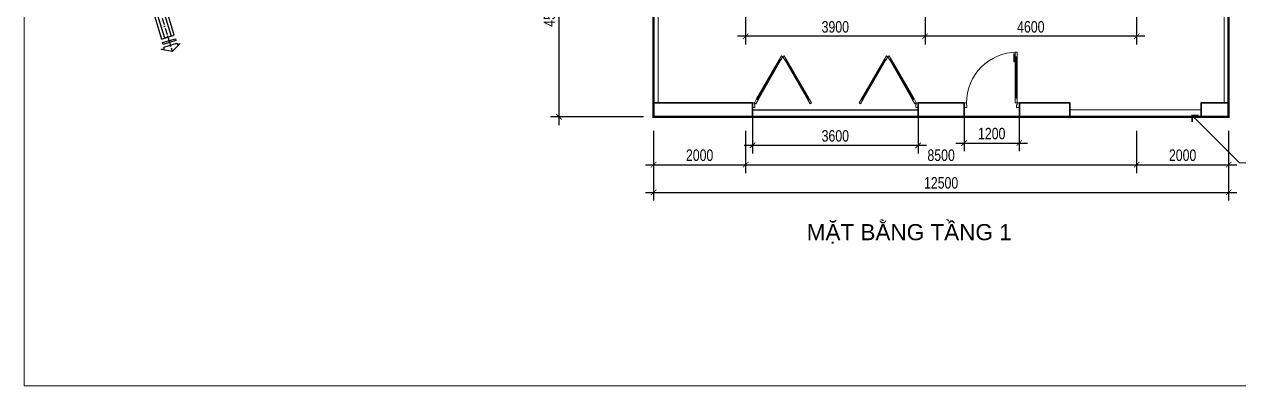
# Model space of a CAD drawing. Header units: millimetres. Extents: x 33748 to 451939, y -263262 to 62681.
# Drawn here: x 180006 to 206406, y 22261 to 30108 of the extents above; entities that cross this region are included whole.
import ezdxf
from ezdxf.enums import TextEntityAlignment as Align

# ---------------------------------------------------------------- set-up
doc = ezdxf.new("R2010")
doc.units = ezdxf.units.MM
doc.header["$PDMODE"] = 98
for name, pattern in [('$AUDIT_BAD_LTYPE2', [0]), ('ACAD_ISO10W100', [18.5, 12, -3, 0.5, -3]), ('CENTER', [50.8, 31.75, -6.35, 6.35, -6.35]), ('HIDDEN', [0.375, 0.25, -0.125])]:
    doc.linetypes.add(name, pattern=pattern)
doc.layers.get('Defpoints').update_dxf_attribs({"color": 202, "lineweight": 13})
for name, color, linetype, lineweight in [('-DOOR', 137, 'Continuous', 9), ('-LINE1', 7, 'Continuous', 18), ('-RANH GIOI KHU DAT', 12, 'CENTER', 18), ('-TEXT', 7, 'Continuous', 15), ('-WALL', 4, 'Continuous', 35), ('A72', 9, 'Continuous', 5)]:
    doc.layers.add(name, color=color, linetype=linetype, lineweight=lineweight)
for name, color, linetype in [('-HATCH CONCRETE', 54, 'Continuous'), ('12. NET DIM', 9, 'Continuous'), ('net in mo', 159, 'Continuous')]:
    doc.layers.add(name, color=color, linetype=linetype)
doc.styles.add('AVANH', font='', dxfattribs={"width": 0.8})
doc.styles.get("Standard").update_dxf_attribs({"font": 'arial.ttf'})
doc.styles.add('X-ALL-SECTION$0$ROMANS', font='arial.ttf')
doc.styles.get('AVANH').set_extended_font_data('.VnAvantH')
doc.dimstyles.new('C_100A3', dxfattribs={"dimscale": 100, "dimtxt": 2.5, "dimasz": 1.2, "dimexe": 1.8, "dimexo": 0, "dimgap": 0.75, "dimtad": 1, "dimdec": 0, "dimzin": 0, "dimdsep": 46, "dimtxsty": 'AVANH', "dimblk": 'ARCHTICK', "dimcen": 0, "dimdle": 1.8, "dimclrd": 256, "dimclre": 256, "dimclrt": 7, "dimadec": 0, "dimazin": 0, "dimtfac": 0.0001, "dimtdec": 0, "dimtix": 1, "dimtmove": 2, "dimatfit": 3, "dimldrblk": 'ARCHTICK', "dimfxl": 1.8, "dimtolj": 1, "dimtzin": 0, "dimarcsym": 0})
doc.dimstyles.new('X-ALL-SECTION$0$ARROWS', dxfattribs={"dimscale": 100, "dimtxt": 2, "dimasz": 1, "dimexe": 2, "dimexo": 5, "dimgap": 1, "dimtad": 1, "dimdec": 0, "dimzin": 0, "dimdsep": 46, "dimtxsty": 'X-ALL-SECTION$0$ROMANS', "dimblk": 'X-ALL-SECTION$0$ARROWS', "dimcen": 0, "dimclrd": 256, "dimclre": 256, "dimclrt": 256, "dimazin": 0, "dimtfac": 0.5, "dimtdec": 0, "dimtofl": 0, "dimtmove": 2, "dimatfit": 3, "dimldrblk": 'X-ALL-SECTION$0$ARROWS', "dimfxl": 1, "dimtolj": 1, "dimtzin": 0, "dimlwd": -1, "dimlwe": -1, "dimarcsym": 0})

# ---------------------------------------------------------------- blocks, each defined once
blk = doc.blocks.new('X-ALL-SECTION$0$ARROWS')
blk.add_line((-1, 0), (0, 0))
at = {"const_width": 0.35}
blk.add_lwpolyline([(-1, -1), (0, 0), (-1, 1)], dxfattribs=at)
blk = doc.blocks.new('t1$0$D11')
at = {"linetype": '$AUDIT_BAD_LTYPE2'}
for p, q in [((70, 100), (70, 1000)), ((90, 1000), (90, 100))]:
    blk.add_line(p, q, dxfattribs=at)
for points in [[(50, 1000), (90, 1000), (90, 1100), (50, 1100), (50, 1000)], [(50, 1003), (50, 100)], [(50, 100), (90, 100), (90, 0), (50, 0), (50, 100)]]:
    blk.add_lwpolyline(points)
for points in [[(118, 895), (118, 1064), (90, 1064), (90, 1036), (113, 1036), (113, 895)], [(0, 0), (50, 0), (50, -40), (60, -40), (60, -100), (0, -100)], [(1200, 0), (1150, 0), (1150, -40), (1140, -40), (1140, -100), (1200, -100)]]:
    blk.add_lwpolyline(points, close=True)
at = {"linetype": '$AUDIT_BAD_LTYPE2', "ltscale": 0.3}
blk.add_arc((50, 0), 1100, 0, 90, dxfattribs=at)
blk = doc.blocks.new('A$C3F770CC9')
blk.add_lwpolyline([(450.6, 155.4, -0.124666), (430.4, 164.4, 0.262937), (411, 167.4, -0.009345), (375.4, 154.7), (270.5, 119.5, 0.405257), (260.9, 101), (269.8, 71.5), (258.3, 68), (249.8, 96.3, 0.423227), (230.6, 106.1), (144.3, 77.2, 0.40652), (139.1, 67.2), (153.4, 20.8), (144.8, 18.2), (130.7, 64, 0.421949), (120.5, 69.2), (84.7, 57.2)], format="xyb")
at = {"elevation": 0}
blk.add_lwpolyline([(86.6, 51.5), (121.1, 63.1), (127.3, 59.9), (140.5, 16.8), (157.7, 22.1), (144.4, 65.6), (147.6, 72), (234.7, 101.2), (243.4, 96.7), (252.5, 66.3), (275.5, 73.2), (266.1, 104.3), (270.7, 113.3), (377.3, 149, 0.008545), (410.1, 160.7, -0.249193), (428.7, 158.2, 0.09975), (447.1, 150, -0.256949), (461.5, 137.2), (468.1, 119), (502, 131.1), (495.4, 149.4, -0.256949), (498.5, 168.4, 0.040203), (503, 175.2)], format="xyb", dxfattribs=at)
at = {"linetype": 'ACAD_ISO10W100', "ltscale": 0.75}
blk.add_lwpolyline([(129.1, 84.7), (155, 0)], dxfattribs=at)
blk.add_lwpolyline([(129.1, 84.7), (155, 0)], dxfattribs=at)
blk.add_lwpolyline([(129.1, 84.7), (155, 0)], dxfattribs=at)
at = {"ltscale": 0.75}
for points in [[(141.9, 12.1), (159.1, 17.3), (159.9, 15), (142.7, 9.7)], [(161.5, 9.7), (165.6, 10.9), (155, 0), (140.2, 3.1), (144.3, 4.4), (143.8, 6), (161, 11.3)]]:
    blk.add_lwpolyline(points, close=True, dxfattribs=at)
blk = doc.blocks.new('_ARCHTICK')
at = {"const_width": 0.15}
blk.add_lwpolyline([(-0.5, -0.5), (0.5, 0.5)], dxfattribs=at)
blk = doc.blocks.new('*D74')
at = {"layer": '12. NET DIM', "lineweight": -2, "transparency": 16777216}
for p, q in [((191627, 32781), (191627, 27921)), ((193466, 32601), (191447, 32601)), ((193466, 28101), (191447, 28101))]:
    blk.add_line(p, q, dxfattribs=at)
at = {"layer": 'Defpoints', "color": 0, "transparency": 16777216}
for p in [(193466, 32601), (191627, 28101), (193466, 28101)]:
    blk.add_point(p, dxfattribs=at)
at = {"layer": '12. NET DIM', "lineweight": -2, "transparency": 16777216, "xscale": 120, "yscale": 120, "zscale": 120}
for p, rotation in [((191627, 32601), 90), ((191627, 28101), 270)]:
    blk.add_blockref('_ARCHTICK', p, dxfattribs=dict(at, rotation=rotation))
at = {"layer": '12. NET DIM', "color": 7, "transparency": 16777216, "insert": (191422, 30351), "char_height": 250, "attachment_point": 5, "rotation": 90, "style": 'AVANH'}
blk.add_mtext('\\A1;4500', dxfattribs=at)
blk = doc.blocks.new('*D75')
at = {"layer": '12. NET DIM', "lineweight": -2, "transparency": 16777216}
for p, q in [((199587, 32001), (199587, 29667)), ((204187, 30297), (204187, 29667)), ((204367, 29847), (199407, 29847))]:
    blk.add_line(p, q, dxfattribs=at)
at = {"layer": 'Defpoints', "color": 0, "transparency": 16777216}
for p in [(199587, 32001), (204187, 30297), (199587, 29847)]:
    blk.add_point(p, dxfattribs=at)
at = {"layer": '12. NET DIM', "lineweight": -2, "transparency": 16777216, "xscale": 120, "yscale": 120, "zscale": 120, "rotation": 180}
blk.add_blockref('_ARCHTICK', (199587, 29847), dxfattribs=at)
at = {"layer": '12. NET DIM', "lineweight": -2, "transparency": 16777216, "xscale": 120, "yscale": 120, "zscale": 120}
blk.add_blockref('_ARCHTICK', (204187, 29847), dxfattribs=at)
at = {"layer": '12. NET DIM', "color": 7, "transparency": 16777216, "insert": (201887, 30051), "char_height": 250, "attachment_point": 5, "style": 'AVANH'}
blk.add_mtext('\\A1;4600', dxfattribs=at)
blk = doc.blocks.new('*D76')
at = {"layer": '12. NET DIM', "lineweight": -2, "transparency": 16777216}
for p, q in [((199587, 32001), (199587, 29667)), ((195687, 30297), (195687, 29667)), ((199767, 29847), (195507, 29847))]:
    blk.add_line(p, q, dxfattribs=at)
at = {"layer": 'Defpoints', "color": 0, "transparency": 16777216}
for p in [(199587, 32001), (195687, 30297), (195687, 29847)]:
    blk.add_point(p, dxfattribs=at)
at = {"layer": '12. NET DIM', "lineweight": -2, "transparency": 16777216, "xscale": 120, "yscale": 120, "zscale": 120, "rotation": 180}
blk.add_blockref('_ARCHTICK', (195687, 29847), dxfattribs=at)
at = {"layer": '12. NET DIM', "lineweight": -2, "transparency": 16777216, "xscale": 120, "yscale": 120, "zscale": 120}
blk.add_blockref('_ARCHTICK', (199587, 29847), dxfattribs=at)
at = {"layer": '12. NET DIM', "color": 7, "transparency": 16777216, "insert": (197637, 30051), "char_height": 250, "attachment_point": 5, "style": 'AVANH'}
blk.add_mtext('\\A1;3900', dxfattribs=at)
blk = doc.blocks.new('*D77')
at = {"layer": '12. NET DIM', "lineweight": -2, "transparency": 16777216}
for p, q in [((193687, 27794), (193687, 26879)), ((195687, 27794), (195687, 26879)), ((193507, 27059), (195867, 27059))]:
    blk.add_line(p, q, dxfattribs=at)
at = {"layer": 'Defpoints', "color": 0, "transparency": 16777216}
for p in [(193687, 27794), (195687, 27794), (195687, 27059)]:
    blk.add_point(p, dxfattribs=at)
at = {"layer": '12. NET DIM', "lineweight": -2, "transparency": 16777216, "xscale": 120, "yscale": 120, "zscale": 120, "rotation": 180}
blk.add_blockref('_ARCHTICK', (193687, 27059), dxfattribs=at)
at = {"layer": '12. NET DIM', "lineweight": -2, "transparency": 16777216, "xscale": 120, "yscale": 120, "zscale": 120}
blk.add_blockref('_ARCHTICK', (195687, 27059), dxfattribs=at)
at = {"layer": '12. NET DIM', "color": 7, "transparency": 16777216, "insert": (194687, 27264), "char_height": 250, "attachment_point": 5, "style": 'AVANH'}
blk.add_mtext('\\A1;2000', dxfattribs=at)
blk = doc.blocks.new('*D78')
at = {"layer": '12. NET DIM', "lineweight": -2, "transparency": 16777216}
for p, q in [((195687, 27794), (195687, 26879)), ((204187, 27794), (204187, 26879)), ((195507, 27059), (204367, 27059))]:
    blk.add_line(p, q, dxfattribs=at)
at = {"layer": 'Defpoints', "color": 0, "transparency": 16777216}
for p in [(195687, 27794), (204187, 27794), (204187, 27059)]:
    blk.add_point(p, dxfattribs=at)
at = {"layer": '12. NET DIM', "lineweight": -2, "transparency": 16777216, "xscale": 120, "yscale": 120, "zscale": 120, "rotation": 180}
blk.add_blockref('_ARCHTICK', (195687, 27059), dxfattribs=at)
at = {"layer": '12. NET DIM', "lineweight": -2, "transparency": 16777216, "xscale": 120, "yscale": 120, "zscale": 120}
blk.add_blockref('_ARCHTICK', (204187, 27059), dxfattribs=at)
at = {"layer": '12. NET DIM', "color": 7, "transparency": 16777216, "insert": (199937, 27264), "char_height": 250, "attachment_point": 5, "style": 'AVANH'}
blk.add_mtext('\\A1;8500', dxfattribs=at)
blk = doc.blocks.new('*D79')
at = {"layer": '12. NET DIM', "lineweight": -2, "transparency": 16777216}
for p, q in [((204187, 27794), (204187, 26879)), ((206187, 27794), (206187, 26879)), ((204007, 27059), (206367, 27059))]:
    blk.add_line(p, q, dxfattribs=at)
at = {"layer": 'Defpoints', "color": 0, "transparency": 16777216}
for p in [(204187, 27794), (206187, 27794), (206187, 27059)]:
    blk.add_point(p, dxfattribs=at)
at = {"layer": '12. NET DIM', "lineweight": -2, "transparency": 16777216, "xscale": 120, "yscale": 120, "zscale": 120, "rotation": 180}
blk.add_blockref('_ARCHTICK', (204187, 27059), dxfattribs=at)
at = {"layer": '12. NET DIM', "lineweight": -2, "transparency": 16777216, "xscale": 120, "yscale": 120, "zscale": 120}
blk.add_blockref('_ARCHTICK', (206187, 27059), dxfattribs=at)
at = {"layer": '12. NET DIM', "color": 7, "transparency": 16777216, "insert": (205187, 27264), "char_height": 250, "attachment_point": 5, "style": 'AVANH'}
blk.add_mtext('\\A1;2000', dxfattribs=at)
blk = doc.blocks.new('*D80')
at = {"layer": '12. NET DIM', "lineweight": -2, "transparency": 16777216}
for p, q in [((193687, 27794), (193687, 26279)), ((206187, 27794), (206187, 26279)), ((193507, 26459), (206367, 26459))]:
    blk.add_line(p, q, dxfattribs=at)
at = {"layer": 'Defpoints', "color": 0, "transparency": 16777216}
for p in [(193687, 27794), (206187, 27794), (206187, 26459)]:
    blk.add_point(p, dxfattribs=at)
at = {"layer": '12. NET DIM', "lineweight": -2, "transparency": 16777216, "xscale": 120, "yscale": 120, "zscale": 120, "rotation": 180}
blk.add_blockref('_ARCHTICK', (193687, 26459), dxfattribs=at)
at = {"layer": '12. NET DIM', "lineweight": -2, "transparency": 16777216, "xscale": 120, "yscale": 120, "zscale": 120}
blk.add_blockref('_ARCHTICK', (206187, 26459), dxfattribs=at)
at = {"layer": '12. NET DIM', "color": 7, "transparency": 16777216, "insert": (199937, 26664), "char_height": 250, "attachment_point": 5, "style": 'AVANH'}
blk.add_mtext('\\A1;12500', dxfattribs=at)
blk = doc.blocks.new('A$C617b7985')
at = {"layer": '-DOOR'}
for p, q in [((50, 187), (540, 1035)), ((570, 1018), (80, 169)), ((670, 1018), (1160, 169)), ((1191, 187), (701, 1035)), ((1281, 0), (1281, 100))]:
    blk.add_line(p, q, dxfattribs=at)
for points in [[(620, 1104), (570, 1018), (559, 1024), (564, 1033), (556, 1038), (551, 1029), (540, 1035), (590, 1122)], [(620, 1104), (670, 1018), (681, 1024), (676, 1033), (685, 1038), (690, 1029), (701, 1035), (651, 1122)], [(556, 1038), (564, 1033), (64, 167), (56, 172)], [(685, 1038), (676, 1033), (1176, 167), (1185, 172)], [(61, 180), (56, 172), (64, 167), (69, 175), (80, 169), (30, 83), (0, 100), (50, 187)], [(1180, 180), (1185, 172), (1176, 167), (1171, 175), (1160, 169), (1210, 83), (1241, 100), (1191, 187)], [(1231, 65), (1241, 65), (1241, 100), (1281, 100), (1281, 0), (1231, 0)]]:
    blk.add_lwpolyline(points, close=True, dxfattribs=at)
blk = doc.blocks.new('*D798')
at = {"layer": '-HATCH CONCRETE', "lineweight": -2, "transparency": 16777216}
for p, q in [((195837, 28102), (195837, 27300)), ((199437, 28101), (199437, 27300)), ((195657, 27480), (199617, 27480))]:
    blk.add_line(p, q, dxfattribs=at)
at = {"layer": 'Defpoints', "color": 0, "transparency": 16777216}
for p in [(195837, 28102), (199437, 28101), (199437, 27480)]:
    blk.add_point(p, dxfattribs=at)
at = {"layer": '-HATCH CONCRETE', "lineweight": -2, "transparency": 16777216, "xscale": 120, "yscale": 120, "zscale": 120, "rotation": 180}
blk.add_blockref('_ARCHTICK', (195837, 27480), dxfattribs=at)
at = {"layer": '-HATCH CONCRETE', "lineweight": -2, "transparency": 16777216, "xscale": 120, "yscale": 120, "zscale": 120}
blk.add_blockref('_ARCHTICK', (199437, 27480), dxfattribs=at)
at = {"layer": '-HATCH CONCRETE', "color": 7, "transparency": 16777216, "insert": (197637, 27684), "char_height": 250, "attachment_point": 5, "style": 'AVANH'}
blk.add_mtext('\\A1;3600', dxfattribs=at)
blk = doc.blocks.new('ARCHTICK')
at = {"color": 0, "linetype": 'ByBlock', "const_width": 0.15}
blk.add_lwpolyline([(-0.5, -0.5), (0.5, 0.5)], dxfattribs=at)
blk = doc.blocks.new('*D799')
at = {"layer": '-HATCH CONCRETE', "lineweight": -2, "transparency": 16777216}
for p, q in [((200437, 28101), (200437, 27350)), ((201637, 28101), (201637, 27350)), ((200257, 27530), (201817, 27530))]:
    blk.add_line(p, q, dxfattribs=at)
at = {"layer": 'Defpoints', "color": 0, "transparency": 16777216}
for p in [(200437, 28101), (201637, 28101), (201637, 27530)]:
    blk.add_point(p, dxfattribs=at)
at = {"layer": '-HATCH CONCRETE', "lineweight": -2, "transparency": 16777216, "xscale": 120, "yscale": 120, "zscale": 120, "rotation": 180}
blk.add_blockref('_ARCHTICK', (200437, 27530), dxfattribs=at)
at = {"layer": '-HATCH CONCRETE', "lineweight": -2, "transparency": 16777216, "xscale": 120, "yscale": 120, "zscale": 120}
blk.add_blockref('_ARCHTICK', (201637, 27530), dxfattribs=at)
at = {"layer": '-HATCH CONCRETE', "color": 7, "transparency": 16777216, "insert": (201037, 27734), "char_height": 250, "attachment_point": 5, "style": 'AVANH'}
blk.add_mtext('\\A1;1200', dxfattribs=at)

msp = doc.modelspace()

# ---------------------------------------------------------------- linework, layer by layer
at = {"layer": '-HATCH CONCRETE'}
msp.add_line((195837.5, 28250.8), (199437.5, 28250.8), dxfattribs=at)
at = {"layer": '-LINE1', "ltscale": 10}
for p, q in [((193787.5, 28400.8), (193787.5, 31975.8)), ((206087.5, 28400.8), (206087.5, 31975.8))]:
    msp.add_line(p, q, dxfattribs=at)
at = {"layer": '-LINE1', "lineweight": 18}
msp.add_line((206087.5, 28100.8), (193787.5, 28101.9), dxfattribs=at)
msp.add_lwpolyline([(205587.5, 28250.8), (202737.5, 28250.8)], dxfattribs=at)
at = {"layer": '-RANH GIOI KHU DAT', "linetype": 'HIDDEN', "ltscale": 10, "const_width": 50}
msp.add_lwpolyline([(193687.5, 28100.8), (206187.5, 28100.8), (206187.5, 48100.8), (193687.5, 48100.8)], close=True, dxfattribs=at)
at = {"layer": '-WALL'}
for points in [[(195837.5, 28100.8), (193687.5, 28100.8), (193687.5, 28400.8), (195837.5, 28400.8)], [(200437.5, 28100.8), (199437.5, 28100.8), (199437.5, 28400.8), (200437.5, 28400.8)], [(202737.5, 28100.8), (201637.5, 28100.8), (201637.5, 28400.8), (202737.5, 28400.8)], [(206187.5, 28100.8), (205587.5, 28100.8), (205587.5, 28400.8), (206187.5, 28400.8)]]:
    msp.add_lwpolyline(points, close=True, dxfattribs=at)
at = {"layer": 'Defpoints'}
msp.add_lwpolyline([(227045.9, 22260.6), (227045.9, 55524.6), (180005.9, 55524.6), (180005.9, 22260.6)], close=True, dxfattribs=at)

# ---------------------------------------------------------------- block references
at = {"layer": '-DOOR', "xscale": -1}
msp.add_blockref('t1$0$D11', (201637.5, 28400.8), dxfattribs=at)
at = {"layer": '-WALL', "xscale": -1}
msp.add_blockref('A$C617b7985', (197118.1, 28300.8), dxfattribs=at)
at = {"layer": '-WALL'}
msp.add_blockref('A$C617b7985', (198156.8, 28300.8), dxfattribs=at)
at = {"layer": 'net in mo', "xscale": 16.2, "yscale": 16.2, "zscale": 16.2}
msp.add_blockref('A$C3F770CC9', (180712.9, 29514), dxfattribs=at)

# ---------------------------------------------------------------- texts
at = {"layer": '-TEXT', "color": 4}
msp.add_text('MẶT BẰNG TẦNG 1', height=350, dxfattribs=at).set_placement((199243, 25419.5), align=Align.CENTER)

# ---------------------------------------------------------------- dimensions: what is measured, and where the dimension line sits
at = {"layer": '-HATCH CONCRETE'}
for base, p1, p2, picture, middle in [((199437.5, 27480), (195837.5, 28101.7), (199437.5, 28100.8), '*D798', (197637.5, 27684.3)), ((201637.5, 27530), (200437.5, 28100.8), (201637.5, 28100.8), '*D799', (201037.5, 27734.3))]:
    dim = msp.add_linear_dim(base=base, p1=p1, p2=p2, dimstyle='C_100A3', override={"dimldrblk": 'ARCHTICK'}, dxfattribs=at)
    dim.commit()
    dim.dimension.update_dxf_attribs({"geometry": picture, "text_midpoint": middle})
at = {"layer": '12. NET DIM'}
for base, p1, p2, angle, picture, middle in [((191626.7, 28100.8), (193465.9, 32600.8), (193465.9, 28100.8), 90, '*D74', (191422.4, 30350.8)), ((195687.5, 29847), (199587.5, 32000.8), (195687.5, 30297.5), 180, '*D76', (197637.5, 30051.3)), ((199587.5, 29847), (204187.1, 30297.5), (199587.5, 32000.8), 180, '*D75', (201887.3, 30051.3))]:
    dim = msp.add_linear_dim(base=base, p1=p1, p2=p2, angle=angle, dimstyle='C_100A3', dxfattribs=at)
    dim.commit()
    dim.dimension.update_dxf_attribs({"geometry": picture, "text_midpoint": middle})
for base, p1, p2, picture, middle in [((195687.5, 27059.4), (193687.5, 27794.3), (195687.5, 27794.3), '*D77', (194687.5, 27263.7)), ((206187.5, 26459.4), (193687.5, 27794.3), (206187.5, 27794.3), '*D80', (199937.5, 26663.7)), ((204187.1, 27059.4), (195687.5, 27794.3), (204187.1, 27794.3), '*D78', (199937.3, 27263.7)), ((206187.5, 27059.4), (204187.1, 27794.3), (206187.5, 27794.3), '*D79', (205187.3, 27263.7))]:
    dim = msp.add_linear_dim(base=base, p1=p1, p2=p2, dimstyle='C_100A3', dxfattribs=at)
    dim.commit()
    dim.dimension.update_dxf_attribs({"geometry": picture, "text_midpoint": middle})

# ---------------------------------------------------------------- leaders
at = {"layer": 'A72'}
msp.add_leader([(205393.9, 28125.8), (206425.7, 27103.1), (208762.6, 27103.1)], dimstyle='X-ALL-SECTION$0$ARROWS', override={"dimasz": 1, "dimgap": 4, "dimtad": 0}, dxfattribs=at)

doc.saveas('drawing.dxf')
